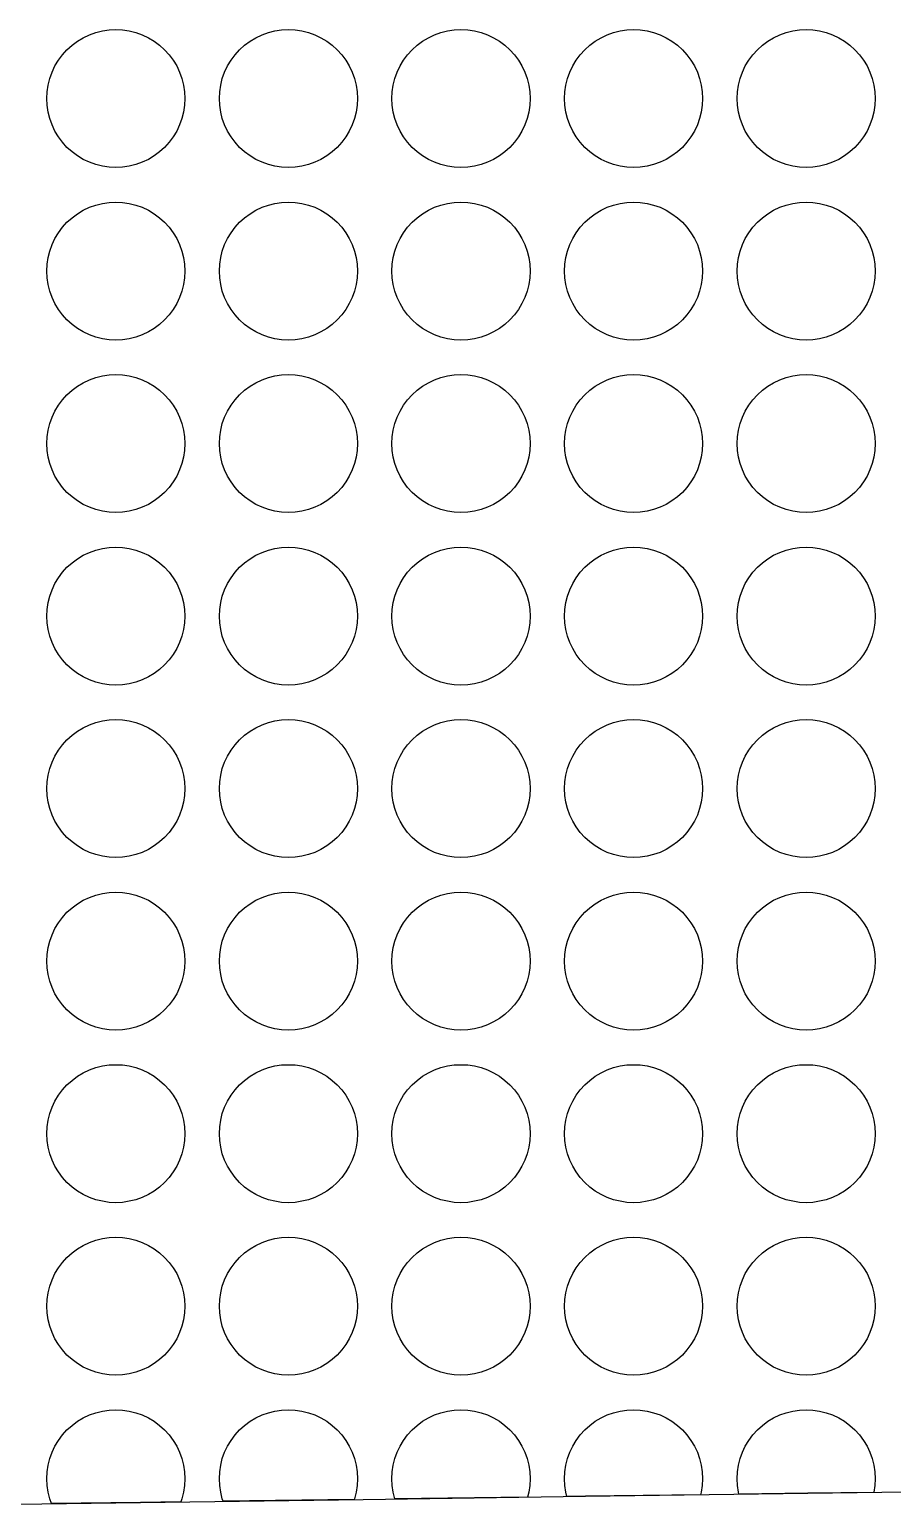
# Model space of a CAD drawing. Header units: millimetres. Extents: x 16 to 138, y -290 to -202.
# Drawn here: x 30.01 to 42.51, y -289.83 to -268.44 of the extents above; entities that cross this region are included whole.
import ezdxf

# ---------------------------------------------------------------- set-up
doc = ezdxf.new("R2010")
doc.units = ezdxf.units.MM
doc.layers.add('background', color=7, linetype='Continuous')
doc.layers.add('outline_2', color=3, linetype='Continuous')

msp = doc.modelspace()

# ---------------------------------------------------------------- linework, layer by layer
at = {"layer": 'background'}
for points in [[(32.255, -269.443), (32.251, -269.541), (32.236, -269.638), (32.212, -269.733), (32.179, -269.825), (32.137, -269.914), (32.087, -269.998), (32.028, -270.077), (31.962, -270.15), (31.89, -270.216), (31.811, -270.274), (31.727, -270.324), (31.638, -270.366), (31.546, -270.399), (31.45, -270.423), (31.353, -270.438), (31.255, -270.443), (31.157, -270.438), (31.06, -270.423), (30.965, -270.399), (30.873, -270.366), (30.784, -270.324), (30.7, -270.274), (30.621, -270.216), (30.548, -270.15), (30.482, -270.077), (30.424, -269.998), (30.373, -269.914), (30.331, -269.825), (30.298, -269.733), (30.275, -269.638), (30.26, -269.541), (30.255, -269.443), (30.26, -269.345), (30.275, -269.247), (30.298, -269.152), (30.331, -269.06), (30.373, -268.971), (30.424, -268.887), (30.482, -268.808), (30.548, -268.735), (30.621, -268.67), (30.7, -268.611), (30.784, -268.561), (30.873, -268.519), (30.965, -268.486), (31.06, -268.462), (31.157, -268.447), (31.255, -268.443), (31.353, -268.447), (31.45, -268.462), (31.546, -268.486), (31.638, -268.519), (31.727, -268.561), (31.811, -268.611), (31.89, -268.67), (31.962, -268.735), (32.028, -268.808), (32.087, -268.887), (32.137, -268.971), (32.179, -269.06), (32.212, -269.152), (32.236, -269.247), (32.251, -269.345)], [(34.755, -269.443), (34.751, -269.541), (34.736, -269.638), (34.712, -269.733), (34.679, -269.825), (34.637, -269.914), (34.587, -269.998), (34.528, -270.077), (34.462, -270.15), (34.39, -270.216), (34.311, -270.274), (34.227, -270.324), (34.138, -270.366), (34.046, -270.399), (33.95, -270.423), (33.853, -270.438), (33.755, -270.443), (33.657, -270.438), (33.56, -270.423), (33.465, -270.399), (33.373, -270.366), (33.284, -270.324), (33.2, -270.274), (33.121, -270.216), (33.048, -270.15), (32.982, -270.077), (32.924, -269.998), (32.873, -269.914), (32.831, -269.825), (32.798, -269.733), (32.775, -269.638), (32.76, -269.541), (32.755, -269.443), (32.76, -269.345), (32.775, -269.247), (32.798, -269.152), (32.831, -269.06), (32.873, -268.971), (32.924, -268.887), (32.982, -268.808), (33.048, -268.735), (33.121, -268.67), (33.2, -268.611), (33.284, -268.561), (33.373, -268.519), (33.465, -268.486), (33.56, -268.462), (33.657, -268.447), (33.755, -268.443), (33.853, -268.447), (33.95, -268.462), (34.046, -268.486), (34.138, -268.519), (34.227, -268.561), (34.311, -268.611), (34.39, -268.67), (34.462, -268.735), (34.528, -268.808), (34.587, -268.887), (34.637, -268.971), (34.679, -269.06), (34.712, -269.152), (34.736, -269.247), (34.751, -269.345)], [(37.255, -269.443), (37.251, -269.541), (37.236, -269.638), (37.212, -269.733), (37.179, -269.825), (37.137, -269.914), (37.087, -269.998), (37.028, -270.077), (36.962, -270.15), (36.89, -270.216), (36.811, -270.274), (36.727, -270.324), (36.638, -270.366), (36.546, -270.399), (36.45, -270.423), (36.353, -270.438), (36.255, -270.443), (36.157, -270.438), (36.06, -270.423), (35.965, -270.399), (35.873, -270.366), (35.784, -270.324), (35.7, -270.274), (35.621, -270.216), (35.548, -270.15), (35.482, -270.077), (35.424, -269.998), (35.373, -269.914), (35.331, -269.825), (35.298, -269.733), (35.275, -269.638), (35.26, -269.541), (35.255, -269.443), (35.26, -269.345), (35.275, -269.247), (35.298, -269.152), (35.331, -269.06), (35.373, -268.971), (35.424, -268.887), (35.482, -268.808), (35.548, -268.735), (35.621, -268.67), (35.7, -268.611), (35.784, -268.561), (35.873, -268.519), (35.965, -268.486), (36.06, -268.462), (36.157, -268.447), (36.255, -268.443), (36.353, -268.447), (36.45, -268.462), (36.546, -268.486), (36.638, -268.519), (36.727, -268.561), (36.811, -268.611), (36.89, -268.67), (36.962, -268.735), (37.028, -268.808), (37.087, -268.887), (37.137, -268.971), (37.179, -269.06), (37.212, -269.152), (37.236, -269.247), (37.251, -269.345)], [(39.755, -269.443), (39.751, -269.541), (39.736, -269.638), (39.712, -269.733), (39.679, -269.825), (39.637, -269.914), (39.587, -269.998), (39.528, -270.077), (39.462, -270.15), (39.39, -270.216), (39.311, -270.274), (39.227, -270.324), (39.138, -270.366), (39.046, -270.399), (38.95, -270.423), (38.853, -270.438), (38.755, -270.443), (38.657, -270.438), (38.56, -270.423), (38.465, -270.399), (38.373, -270.366), (38.284, -270.324), (38.2, -270.274), (38.121, -270.216), (38.048, -270.15), (37.982, -270.077), (37.924, -269.998), (37.873, -269.914), (37.831, -269.825), (37.798, -269.733), (37.775, -269.638), (37.76, -269.541), (37.755, -269.443), (37.76, -269.345), (37.775, -269.247), (37.798, -269.152), (37.831, -269.06), (37.873, -268.971), (37.924, -268.887), (37.982, -268.808), (38.048, -268.735), (38.121, -268.67), (38.2, -268.611), (38.284, -268.561), (38.373, -268.519), (38.465, -268.486), (38.56, -268.462), (38.657, -268.447), (38.755, -268.443), (38.853, -268.447), (38.95, -268.462), (39.046, -268.486), (39.138, -268.519), (39.227, -268.561), (39.311, -268.611), (39.39, -268.67), (39.462, -268.735), (39.528, -268.808), (39.587, -268.887), (39.637, -268.971), (39.679, -269.06), (39.712, -269.152), (39.736, -269.247), (39.751, -269.345)], [(42.255, -269.443), (42.251, -269.541), (42.236, -269.638), (42.212, -269.733), (42.179, -269.825), (42.137, -269.914), (42.087, -269.998), (42.028, -270.077), (41.962, -270.15), (41.89, -270.216), (41.811, -270.274), (41.727, -270.324), (41.638, -270.366), (41.546, -270.399), (41.45, -270.423), (41.353, -270.438), (41.255, -270.443), (41.157, -270.438), (41.06, -270.423), (40.965, -270.399), (40.873, -270.366), (40.784, -270.324), (40.7, -270.274), (40.621, -270.216), (40.548, -270.15), (40.482, -270.077), (40.424, -269.998), (40.373, -269.914), (40.331, -269.825), (40.298, -269.733), (40.275, -269.638), (40.26, -269.541), (40.255, -269.443), (40.26, -269.345), (40.275, -269.247), (40.298, -269.152), (40.331, -269.06), (40.373, -268.971), (40.424, -268.887), (40.482, -268.808), (40.548, -268.735), (40.621, -268.67), (40.7, -268.611), (40.784, -268.561), (40.873, -268.519), (40.965, -268.486), (41.06, -268.462), (41.157, -268.447), (41.255, -268.443), (41.353, -268.447), (41.45, -268.462), (41.546, -268.486), (41.638, -268.519), (41.727, -268.561), (41.811, -268.611), (41.89, -268.67), (41.962, -268.735), (42.028, -268.808), (42.087, -268.887), (42.137, -268.971), (42.179, -269.06), (42.212, -269.152), (42.236, -269.247), (42.251, -269.345)], [(32.255, -271.943), (32.251, -272.041), (32.236, -272.138), (32.212, -272.233), (32.179, -272.325), (32.137, -272.414), (32.087, -272.498), (32.028, -272.577), (31.962, -272.65), (31.89, -272.716), (31.811, -272.774), (31.727, -272.824), (31.638, -272.866), (31.546, -272.899), (31.45, -272.923), (31.353, -272.938), (31.255, -272.943), (31.157, -272.938), (31.06, -272.923), (30.965, -272.899), (30.873, -272.866), (30.784, -272.824), (30.7, -272.774), (30.621, -272.716), (30.548, -272.65), (30.482, -272.577), (30.424, -272.498), (30.373, -272.414), (30.331, -272.325), (30.298, -272.233), (30.275, -272.138), (30.26, -272.041), (30.255, -271.943), (30.26, -271.845), (30.275, -271.747), (30.298, -271.652), (30.331, -271.56), (30.373, -271.471), (30.424, -271.387), (30.482, -271.308), (30.548, -271.235), (30.621, -271.17), (30.7, -271.111), (30.784, -271.061), (30.873, -271.019), (30.965, -270.986), (31.06, -270.962), (31.157, -270.947), (31.255, -270.943), (31.353, -270.947), (31.45, -270.962), (31.546, -270.986), (31.638, -271.019), (31.727, -271.061), (31.811, -271.111), (31.89, -271.17), (31.962, -271.235), (32.028, -271.308), (32.087, -271.387), (32.137, -271.471), (32.179, -271.56), (32.212, -271.652), (32.236, -271.747), (32.251, -271.845)], [(34.755, -271.943), (34.751, -272.041), (34.736, -272.138), (34.712, -272.233), (34.679, -272.325), (34.637, -272.414), (34.587, -272.498), (34.528, -272.577), (34.462, -272.65), (34.39, -272.716), (34.311, -272.774), (34.227, -272.824), (34.138, -272.866), (34.046, -272.899), (33.95, -272.923), (33.853, -272.938), (33.755, -272.943), (33.657, -272.938), (33.56, -272.923), (33.465, -272.899), (33.373, -272.866), (33.284, -272.824), (33.2, -272.774), (33.121, -272.716), (33.048, -272.65), (32.982, -272.577), (32.924, -272.498), (32.873, -272.414), (32.831, -272.325), (32.798, -272.233), (32.775, -272.138), (32.76, -272.041), (32.755, -271.943), (32.76, -271.845), (32.775, -271.747), (32.798, -271.652), (32.831, -271.56), (32.873, -271.471), (32.924, -271.387), (32.982, -271.308), (33.048, -271.235), (33.121, -271.17), (33.2, -271.111), (33.284, -271.061), (33.373, -271.019), (33.465, -270.986), (33.56, -270.962), (33.657, -270.947), (33.755, -270.943), (33.853, -270.947), (33.95, -270.962), (34.046, -270.986), (34.138, -271.019), (34.227, -271.061), (34.311, -271.111), (34.39, -271.17), (34.462, -271.235), (34.528, -271.308), (34.587, -271.387), (34.637, -271.471), (34.679, -271.56), (34.712, -271.652), (34.736, -271.747), (34.751, -271.845)], [(37.255, -271.943), (37.251, -272.041), (37.236, -272.138), (37.212, -272.233), (37.179, -272.325), (37.137, -272.414), (37.087, -272.498), (37.028, -272.577), (36.962, -272.65), (36.89, -272.716), (36.811, -272.774), (36.727, -272.824), (36.638, -272.866), (36.546, -272.899), (36.45, -272.923), (36.353, -272.938), (36.255, -272.943), (36.157, -272.938), (36.06, -272.923), (35.965, -272.899), (35.873, -272.866), (35.784, -272.824), (35.7, -272.774), (35.621, -272.716), (35.548, -272.65), (35.482, -272.577), (35.424, -272.498), (35.373, -272.414), (35.331, -272.325), (35.298, -272.233), (35.275, -272.138), (35.26, -272.041), (35.255, -271.943), (35.26, -271.845), (35.275, -271.747), (35.298, -271.652), (35.331, -271.56), (35.373, -271.471), (35.424, -271.387), (35.482, -271.308), (35.548, -271.235), (35.621, -271.17), (35.7, -271.111), (35.784, -271.061), (35.873, -271.019), (35.965, -270.986), (36.06, -270.962), (36.157, -270.947), (36.255, -270.943), (36.353, -270.947), (36.45, -270.962), (36.546, -270.986), (36.638, -271.019), (36.727, -271.061), (36.811, -271.111), (36.89, -271.17), (36.962, -271.235), (37.028, -271.308), (37.087, -271.387), (37.137, -271.471), (37.179, -271.56), (37.212, -271.652), (37.236, -271.747), (37.251, -271.845)], [(39.755, -271.943), (39.751, -272.041), (39.736, -272.138), (39.712, -272.233), (39.679, -272.325), (39.637, -272.414), (39.587, -272.498), (39.528, -272.577), (39.462, -272.65), (39.39, -272.716), (39.311, -272.774), (39.227, -272.824), (39.138, -272.866), (39.046, -272.899), (38.95, -272.923), (38.853, -272.938), (38.755, -272.943), (38.657, -272.938), (38.56, -272.923), (38.465, -272.899), (38.373, -272.866), (38.284, -272.824), (38.2, -272.774), (38.121, -272.716), (38.048, -272.65), (37.982, -272.577), (37.924, -272.498), (37.873, -272.414), (37.831, -272.325), (37.798, -272.233), (37.775, -272.138), (37.76, -272.041), (37.755, -271.943), (37.76, -271.845), (37.775, -271.747), (37.798, -271.652), (37.831, -271.56), (37.873, -271.471), (37.924, -271.387), (37.982, -271.308), (38.048, -271.235), (38.121, -271.17), (38.2, -271.111), (38.284, -271.061), (38.373, -271.019), (38.465, -270.986), (38.56, -270.962), (38.657, -270.947), (38.755, -270.943), (38.853, -270.947), (38.95, -270.962), (39.046, -270.986), (39.138, -271.019), (39.227, -271.061), (39.311, -271.111), (39.39, -271.17), (39.462, -271.235), (39.528, -271.308), (39.587, -271.387), (39.637, -271.471), (39.679, -271.56), (39.712, -271.652), (39.736, -271.747), (39.751, -271.845)], [(42.255, -271.943), (42.251, -272.041), (42.236, -272.138), (42.212, -272.233), (42.179, -272.325), (42.137, -272.414), (42.087, -272.498), (42.028, -272.577), (41.962, -272.65), (41.89, -272.716), (41.811, -272.774), (41.727, -272.824), (41.638, -272.866), (41.546, -272.899), (41.45, -272.923), (41.353, -272.938), (41.255, -272.943), (41.157, -272.938), (41.06, -272.923), (40.965, -272.899), (40.873, -272.866), (40.784, -272.824), (40.7, -272.774), (40.621, -272.716), (40.548, -272.65), (40.482, -272.577), (40.424, -272.498), (40.373, -272.414), (40.331, -272.325), (40.298, -272.233), (40.275, -272.138), (40.26, -272.041), (40.255, -271.943), (40.26, -271.845), (40.275, -271.747), (40.298, -271.652), (40.331, -271.56), (40.373, -271.471), (40.424, -271.387), (40.482, -271.308), (40.548, -271.235), (40.621, -271.17), (40.7, -271.111), (40.784, -271.061), (40.873, -271.019), (40.965, -270.986), (41.06, -270.962), (41.157, -270.947), (41.255, -270.943), (41.353, -270.947), (41.45, -270.962), (41.546, -270.986), (41.638, -271.019), (41.727, -271.061), (41.811, -271.111), (41.89, -271.17), (41.962, -271.235), (42.028, -271.308), (42.087, -271.387), (42.137, -271.471), (42.179, -271.56), (42.212, -271.652), (42.236, -271.747), (42.251, -271.845)], [(32.255, -274.443), (32.251, -274.541), (32.236, -274.638), (32.212, -274.733), (32.179, -274.825), (32.137, -274.914), (32.087, -274.998), (32.028, -275.077), (31.962, -275.15), (31.89, -275.216), (31.811, -275.274), (31.727, -275.324), (31.638, -275.366), (31.546, -275.399), (31.45, -275.423), (31.353, -275.438), (31.255, -275.443), (31.157, -275.438), (31.06, -275.423), (30.965, -275.399), (30.873, -275.366), (30.784, -275.324), (30.7, -275.274), (30.621, -275.216), (30.548, -275.15), (30.482, -275.077), (30.424, -274.998), (30.373, -274.914), (30.331, -274.825), (30.298, -274.733), (30.275, -274.638), (30.26, -274.541), (30.255, -274.443), (30.26, -274.345), (30.275, -274.247), (30.298, -274.152), (30.331, -274.06), (30.373, -273.971), (30.424, -273.887), (30.482, -273.808), (30.548, -273.735), (30.621, -273.67), (30.7, -273.611), (30.784, -273.561), (30.873, -273.519), (30.965, -273.486), (31.06, -273.462), (31.157, -273.447), (31.255, -273.443), (31.353, -273.447), (31.45, -273.462), (31.546, -273.486), (31.638, -273.519), (31.727, -273.561), (31.811, -273.611), (31.89, -273.67), (31.962, -273.735), (32.028, -273.808), (32.087, -273.887), (32.137, -273.971), (32.179, -274.06), (32.212, -274.152), (32.236, -274.247), (32.251, -274.345)], [(34.755, -274.443), (34.751, -274.541), (34.736, -274.638), (34.712, -274.733), (34.679, -274.825), (34.637, -274.914), (34.587, -274.998), (34.528, -275.077), (34.462, -275.15), (34.39, -275.216), (34.311, -275.274), (34.227, -275.324), (34.138, -275.366), (34.046, -275.399), (33.95, -275.423), (33.853, -275.438), (33.755, -275.443), (33.657, -275.438), (33.56, -275.423), (33.465, -275.399), (33.373, -275.366), (33.284, -275.324), (33.2, -275.274), (33.121, -275.216), (33.048, -275.15), (32.982, -275.077), (32.924, -274.998), (32.873, -274.914), (32.831, -274.825), (32.798, -274.733), (32.775, -274.638), (32.76, -274.541), (32.755, -274.443), (32.76, -274.345), (32.775, -274.247), (32.798, -274.152), (32.831, -274.06), (32.873, -273.971), (32.924, -273.887), (32.982, -273.808), (33.048, -273.735), (33.121, -273.67), (33.2, -273.611), (33.284, -273.561), (33.373, -273.519), (33.465, -273.486), (33.56, -273.462), (33.657, -273.447), (33.755, -273.443), (33.853, -273.447), (33.95, -273.462), (34.046, -273.486), (34.138, -273.519), (34.227, -273.561), (34.311, -273.611), (34.39, -273.67), (34.462, -273.735), (34.528, -273.808), (34.587, -273.887), (34.637, -273.971), (34.679, -274.06), (34.712, -274.152), (34.736, -274.247), (34.751, -274.345)], [(37.255, -274.443), (37.251, -274.541), (37.236, -274.638), (37.212, -274.733), (37.179, -274.825), (37.137, -274.914), (37.087, -274.998), (37.028, -275.077), (36.962, -275.15), (36.89, -275.216), (36.811, -275.274), (36.727, -275.324), (36.638, -275.366), (36.546, -275.399), (36.45, -275.423), (36.353, -275.438), (36.255, -275.443), (36.157, -275.438), (36.06, -275.423), (35.965, -275.399), (35.873, -275.366), (35.784, -275.324), (35.7, -275.274), (35.621, -275.216), (35.548, -275.15), (35.482, -275.077), (35.424, -274.998), (35.373, -274.914), (35.331, -274.825), (35.298, -274.733), (35.275, -274.638), (35.26, -274.541), (35.255, -274.443), (35.26, -274.345), (35.275, -274.247), (35.298, -274.152), (35.331, -274.06), (35.373, -273.971), (35.424, -273.887), (35.482, -273.808), (35.548, -273.735), (35.621, -273.67), (35.7, -273.611), (35.784, -273.561), (35.873, -273.519), (35.965, -273.486), (36.06, -273.462), (36.157, -273.447), (36.255, -273.443), (36.353, -273.447), (36.45, -273.462), (36.546, -273.486), (36.638, -273.519), (36.727, -273.561), (36.811, -273.611), (36.89, -273.67), (36.962, -273.735), (37.028, -273.808), (37.087, -273.887), (37.137, -273.971), (37.179, -274.06), (37.212, -274.152), (37.236, -274.247), (37.251, -274.345)], [(39.755, -274.443), (39.751, -274.541), (39.736, -274.638), (39.712, -274.733), (39.679, -274.825), (39.637, -274.914), (39.587, -274.998), (39.528, -275.077), (39.462, -275.15), (39.39, -275.216), (39.311, -275.274), (39.227, -275.324), (39.138, -275.366), (39.046, -275.399), (38.95, -275.423), (38.853, -275.438), (38.755, -275.443), (38.657, -275.438), (38.56, -275.423), (38.465, -275.399), (38.373, -275.366), (38.284, -275.324), (38.2, -275.274), (38.121, -275.216), (38.048, -275.15), (37.982, -275.077), (37.924, -274.998), (37.873, -274.914), (37.831, -274.825), (37.798, -274.733), (37.775, -274.638), (37.76, -274.541), (37.755, -274.443), (37.76, -274.345), (37.775, -274.247), (37.798, -274.152), (37.831, -274.06), (37.873, -273.971), (37.924, -273.887), (37.982, -273.808), (38.048, -273.735), (38.121, -273.67), (38.2, -273.611), (38.284, -273.561), (38.373, -273.519), (38.465, -273.486), (38.56, -273.462), (38.657, -273.447), (38.755, -273.443), (38.853, -273.447), (38.95, -273.462), (39.046, -273.486), (39.138, -273.519), (39.227, -273.561), (39.311, -273.611), (39.39, -273.67), (39.462, -273.735), (39.528, -273.808), (39.587, -273.887), (39.637, -273.971), (39.679, -274.06), (39.712, -274.152), (39.736, -274.247), (39.751, -274.345)], [(42.255, -274.443), (42.251, -274.541), (42.236, -274.638), (42.212, -274.733), (42.179, -274.825), (42.137, -274.914), (42.087, -274.998), (42.028, -275.077), (41.962, -275.15), (41.89, -275.216), (41.811, -275.274), (41.727, -275.324), (41.638, -275.366), (41.546, -275.399), (41.45, -275.423), (41.353, -275.438), (41.255, -275.443), (41.157, -275.438), (41.06, -275.423), (40.965, -275.399), (40.873, -275.366), (40.784, -275.324), (40.7, -275.274), (40.621, -275.216), (40.548, -275.15), (40.482, -275.077), (40.424, -274.998), (40.373, -274.914), (40.331, -274.825), (40.298, -274.733), (40.275, -274.638), (40.26, -274.541), (40.255, -274.443), (40.26, -274.345), (40.275, -274.247), (40.298, -274.152), (40.331, -274.06), (40.373, -273.971), (40.424, -273.887), (40.482, -273.808), (40.548, -273.735), (40.621, -273.67), (40.7, -273.611), (40.784, -273.561), (40.873, -273.519), (40.965, -273.486), (41.06, -273.462), (41.157, -273.447), (41.255, -273.443), (41.353, -273.447), (41.45, -273.462), (41.546, -273.486), (41.638, -273.519), (41.727, -273.561), (41.811, -273.611), (41.89, -273.67), (41.962, -273.735), (42.028, -273.808), (42.087, -273.887), (42.137, -273.971), (42.179, -274.06), (42.212, -274.152), (42.236, -274.247), (42.251, -274.345)], [(32.255, -276.943), (32.251, -277.041), (32.236, -277.138), (32.212, -277.233), (32.179, -277.325), (32.137, -277.414), (32.087, -277.498), (32.028, -277.577), (31.962, -277.65), (31.89, -277.716), (31.811, -277.774), (31.727, -277.824), (31.638, -277.866), (31.546, -277.899), (31.45, -277.923), (31.353, -277.938), (31.255, -277.943), (31.157, -277.938), (31.06, -277.923), (30.965, -277.899), (30.873, -277.866), (30.784, -277.824), (30.7, -277.774), (30.621, -277.716), (30.548, -277.65), (30.482, -277.577), (30.424, -277.498), (30.373, -277.414), (30.331, -277.325), (30.298, -277.233), (30.275, -277.138), (30.26, -277.041), (30.255, -276.943), (30.26, -276.845), (30.275, -276.747), (30.298, -276.652), (30.331, -276.56), (30.373, -276.471), (30.424, -276.387), (30.482, -276.308), (30.548, -276.235), (30.621, -276.17), (30.7, -276.111), (30.784, -276.061), (30.873, -276.019), (30.965, -275.986), (31.06, -275.962), (31.157, -275.947), (31.255, -275.943), (31.353, -275.947), (31.45, -275.962), (31.546, -275.986), (31.638, -276.019), (31.727, -276.061), (31.811, -276.111), (31.89, -276.17), (31.962, -276.235), (32.028, -276.308), (32.087, -276.387), (32.137, -276.471), (32.179, -276.56), (32.212, -276.652), (32.236, -276.747), (32.251, -276.845)], [(34.755, -276.943), (34.751, -277.041), (34.736, -277.138), (34.712, -277.233), (34.679, -277.325), (34.637, -277.414), (34.587, -277.498), (34.528, -277.577), (34.462, -277.65), (34.39, -277.716), (34.311, -277.774), (34.227, -277.824), (34.138, -277.866), (34.046, -277.899), (33.95, -277.923), (33.853, -277.938), (33.755, -277.943), (33.657, -277.938), (33.56, -277.923), (33.465, -277.899), (33.373, -277.866), (33.284, -277.824), (33.2, -277.774), (33.121, -277.716), (33.048, -277.65), (32.982, -277.577), (32.924, -277.498), (32.873, -277.414), (32.831, -277.325), (32.798, -277.233), (32.775, -277.138), (32.76, -277.041), (32.755, -276.943), (32.76, -276.845), (32.775, -276.747), (32.798, -276.652), (32.831, -276.56), (32.873, -276.471), (32.924, -276.387), (32.982, -276.308), (33.048, -276.235), (33.121, -276.17), (33.2, -276.111), (33.284, -276.061), (33.373, -276.019), (33.465, -275.986), (33.56, -275.962), (33.657, -275.947), (33.755, -275.943), (33.853, -275.947), (33.95, -275.962), (34.046, -275.986), (34.138, -276.019), (34.227, -276.061), (34.311, -276.111), (34.39, -276.17), (34.462, -276.235), (34.528, -276.308), (34.587, -276.387), (34.637, -276.471), (34.679, -276.56), (34.712, -276.652), (34.736, -276.747), (34.751, -276.845)], [(37.255, -276.943), (37.251, -277.041), (37.236, -277.138), (37.212, -277.233), (37.179, -277.325), (37.137, -277.414), (37.087, -277.498), (37.028, -277.577), (36.962, -277.65), (36.89, -277.716), (36.811, -277.774), (36.727, -277.824), (36.638, -277.866), (36.546, -277.899), (36.45, -277.923), (36.353, -277.938), (36.255, -277.943), (36.157, -277.938), (36.06, -277.923), (35.965, -277.899), (35.873, -277.866), (35.784, -277.824), (35.7, -277.774), (35.621, -277.716), (35.548, -277.65), (35.482, -277.577), (35.424, -277.498), (35.373, -277.414), (35.331, -277.325), (35.298, -277.233), (35.275, -277.138), (35.26, -277.041), (35.255, -276.943), (35.26, -276.845), (35.275, -276.747), (35.298, -276.652), (35.331, -276.56), (35.373, -276.471), (35.424, -276.387), (35.482, -276.308), (35.548, -276.235), (35.621, -276.17), (35.7, -276.111), (35.784, -276.061), (35.873, -276.019), (35.965, -275.986), (36.06, -275.962), (36.157, -275.947), (36.255, -275.943), (36.353, -275.947), (36.45, -275.962), (36.546, -275.986), (36.638, -276.019), (36.727, -276.061), (36.811, -276.111), (36.89, -276.17), (36.962, -276.235), (37.028, -276.308), (37.087, -276.387), (37.137, -276.471), (37.179, -276.56), (37.212, -276.652), (37.236, -276.747), (37.251, -276.845)], [(39.755, -276.943), (39.751, -277.041), (39.736, -277.138), (39.712, -277.233), (39.679, -277.325), (39.637, -277.414), (39.587, -277.498), (39.528, -277.577), (39.462, -277.65), (39.39, -277.716), (39.311, -277.774), (39.227, -277.824), (39.138, -277.866), (39.046, -277.899), (38.95, -277.923), (38.853, -277.938), (38.755, -277.943), (38.657, -277.938), (38.56, -277.923), (38.465, -277.899), (38.373, -277.866), (38.284, -277.824), (38.2, -277.774), (38.121, -277.716), (38.048, -277.65), (37.982, -277.577), (37.924, -277.498), (37.873, -277.414), (37.831, -277.325), (37.798, -277.233), (37.775, -277.138), (37.76, -277.041), (37.755, -276.943), (37.76, -276.845), (37.775, -276.747), (37.798, -276.652), (37.831, -276.56), (37.873, -276.471), (37.924, -276.387), (37.982, -276.308), (38.048, -276.235), (38.121, -276.17), (38.2, -276.111), (38.284, -276.061), (38.373, -276.019), (38.465, -275.986), (38.56, -275.962), (38.657, -275.947), (38.755, -275.943), (38.853, -275.947), (38.95, -275.962), (39.046, -275.986), (39.138, -276.019), (39.227, -276.061), (39.311, -276.111), (39.39, -276.17), (39.462, -276.235), (39.528, -276.308), (39.587, -276.387), (39.637, -276.471), (39.679, -276.56), (39.712, -276.652), (39.736, -276.747), (39.751, -276.845)], [(42.255, -276.943), (42.251, -277.041), (42.236, -277.138), (42.212, -277.233), (42.179, -277.325), (42.137, -277.414), (42.087, -277.498), (42.028, -277.577), (41.962, -277.65), (41.89, -277.716), (41.811, -277.774), (41.727, -277.824), (41.638, -277.866), (41.546, -277.899), (41.45, -277.923), (41.353, -277.938), (41.255, -277.943), (41.157, -277.938), (41.06, -277.923), (40.965, -277.899), (40.873, -277.866), (40.784, -277.824), (40.7, -277.774), (40.621, -277.716), (40.548, -277.65), (40.482, -277.577), (40.424, -277.498), (40.373, -277.414), (40.331, -277.325), (40.298, -277.233), (40.275, -277.138), (40.26, -277.041), (40.255, -276.943), (40.26, -276.845), (40.275, -276.747), (40.298, -276.652), (40.331, -276.56), (40.373, -276.471), (40.424, -276.387), (40.482, -276.308), (40.548, -276.235), (40.621, -276.17), (40.7, -276.111), (40.784, -276.061), (40.873, -276.019), (40.965, -275.986), (41.06, -275.962), (41.157, -275.947), (41.255, -275.943), (41.353, -275.947), (41.45, -275.962), (41.546, -275.986), (41.638, -276.019), (41.727, -276.061), (41.811, -276.111), (41.89, -276.17), (41.962, -276.235), (42.028, -276.308), (42.087, -276.387), (42.137, -276.471), (42.179, -276.56), (42.212, -276.652), (42.236, -276.747), (42.251, -276.845)], [(32.255, -279.443), (32.251, -279.541), (32.236, -279.638), (32.212, -279.733), (32.179, -279.825), (32.137, -279.914), (32.087, -279.998), (32.028, -280.077), (31.962, -280.15), (31.89, -280.216), (31.811, -280.274), (31.727, -280.324), (31.638, -280.366), (31.546, -280.399), (31.45, -280.423), (31.353, -280.438), (31.255, -280.443), (31.157, -280.438), (31.06, -280.423), (30.965, -280.399), (30.873, -280.366), (30.784, -280.324), (30.7, -280.274), (30.621, -280.216), (30.548, -280.15), (30.482, -280.077), (30.424, -279.998), (30.373, -279.914), (30.331, -279.825), (30.298, -279.733), (30.275, -279.638), (30.26, -279.541), (30.255, -279.443), (30.26, -279.345), (30.275, -279.247), (30.298, -279.152), (30.331, -279.06), (30.373, -278.971), (30.424, -278.887), (30.482, -278.808), (30.548, -278.735), (30.621, -278.67), (30.7, -278.611), (30.784, -278.561), (30.873, -278.519), (30.965, -278.486), (31.06, -278.462), (31.157, -278.447), (31.255, -278.443), (31.353, -278.447), (31.45, -278.462), (31.546, -278.486), (31.638, -278.519), (31.727, -278.561), (31.811, -278.611), (31.89, -278.67), (31.962, -278.735), (32.028, -278.808), (32.087, -278.887), (32.137, -278.971), (32.179, -279.06), (32.212, -279.152), (32.236, -279.247), (32.251, -279.345)], [(34.755, -279.443), (34.751, -279.541), (34.736, -279.638), (34.712, -279.733), (34.679, -279.825), (34.637, -279.914), (34.587, -279.998), (34.528, -280.077), (34.462, -280.15), (34.39, -280.216), (34.311, -280.274), (34.227, -280.324), (34.138, -280.366), (34.046, -280.399), (33.95, -280.423), (33.853, -280.438), (33.755, -280.443), (33.657, -280.438), (33.56, -280.423), (33.465, -280.399), (33.373, -280.366), (33.284, -280.324), (33.2, -280.274), (33.121, -280.216), (33.048, -280.15), (32.982, -280.077), (32.924, -279.998), (32.873, -279.914), (32.831, -279.825), (32.798, -279.733), (32.775, -279.638), (32.76, -279.541), (32.755, -279.443), (32.76, -279.345), (32.775, -279.247), (32.798, -279.152), (32.831, -279.06), (32.873, -278.971), (32.924, -278.887), (32.982, -278.808), (33.048, -278.735), (33.121, -278.67), (33.2, -278.611), (33.284, -278.561), (33.373, -278.519), (33.465, -278.486), (33.56, -278.462), (33.657, -278.447), (33.755, -278.443), (33.853, -278.447), (33.95, -278.462), (34.046, -278.486), (34.138, -278.519), (34.227, -278.561), (34.311, -278.611), (34.39, -278.67), (34.462, -278.735), (34.528, -278.808), (34.587, -278.887), (34.637, -278.971), (34.679, -279.06), (34.712, -279.152), (34.736, -279.247), (34.751, -279.345)], [(37.255, -279.443), (37.251, -279.541), (37.236, -279.638), (37.212, -279.733), (37.179, -279.825), (37.137, -279.914), (37.087, -279.998), (37.028, -280.077), (36.962, -280.15), (36.89, -280.216), (36.811, -280.274), (36.727, -280.324), (36.638, -280.366), (36.546, -280.399), (36.45, -280.423), (36.353, -280.438), (36.255, -280.443), (36.157, -280.438), (36.06, -280.423), (35.965, -280.399), (35.873, -280.366), (35.784, -280.324), (35.7, -280.274), (35.621, -280.216), (35.548, -280.15), (35.482, -280.077), (35.424, -279.998), (35.373, -279.914), (35.331, -279.825), (35.298, -279.733), (35.275, -279.638), (35.26, -279.541), (35.255, -279.443), (35.26, -279.345), (35.275, -279.247), (35.298, -279.152), (35.331, -279.06), (35.373, -278.971), (35.424, -278.887), (35.482, -278.808), (35.548, -278.735), (35.621, -278.67), (35.7, -278.611), (35.784, -278.561), (35.873, -278.519), (35.965, -278.486), (36.06, -278.462), (36.157, -278.447), (36.255, -278.443), (36.353, -278.447), (36.45, -278.462), (36.546, -278.486), (36.638, -278.519), (36.727, -278.561), (36.811, -278.611), (36.89, -278.67), (36.962, -278.735), (37.028, -278.808), (37.087, -278.887), (37.137, -278.971), (37.179, -279.06), (37.212, -279.152), (37.236, -279.247), (37.251, -279.345)], [(39.755, -279.443), (39.751, -279.541), (39.736, -279.638), (39.712, -279.733), (39.679, -279.825), (39.637, -279.914), (39.587, -279.998), (39.528, -280.077), (39.462, -280.15), (39.39, -280.216), (39.311, -280.274), (39.227, -280.324), (39.138, -280.366), (39.046, -280.399), (38.95, -280.423), (38.853, -280.438), (38.755, -280.443), (38.657, -280.438), (38.56, -280.423), (38.465, -280.399), (38.373, -280.366), (38.284, -280.324), (38.2, -280.274), (38.121, -280.216), (38.048, -280.15), (37.982, -280.077), (37.924, -279.998), (37.873, -279.914), (37.831, -279.825), (37.798, -279.733), (37.775, -279.638), (37.76, -279.541), (37.755, -279.443), (37.76, -279.345), (37.775, -279.247), (37.798, -279.152), (37.831, -279.06), (37.873, -278.971), (37.924, -278.887), (37.982, -278.808), (38.048, -278.735), (38.121, -278.67), (38.2, -278.611), (38.284, -278.561), (38.373, -278.519), (38.465, -278.486), (38.56, -278.462), (38.657, -278.447), (38.755, -278.443), (38.853, -278.447), (38.95, -278.462), (39.046, -278.486), (39.138, -278.519), (39.227, -278.561), (39.311, -278.611), (39.39, -278.67), (39.462, -278.735), (39.528, -278.808), (39.587, -278.887), (39.637, -278.971), (39.679, -279.06), (39.712, -279.152), (39.736, -279.247), (39.751, -279.345)], [(42.255, -279.443), (42.251, -279.541), (42.236, -279.638), (42.212, -279.733), (42.179, -279.825), (42.137, -279.914), (42.087, -279.998), (42.028, -280.077), (41.962, -280.15), (41.89, -280.216), (41.811, -280.274), (41.727, -280.324), (41.638, -280.366), (41.546, -280.399), (41.45, -280.423), (41.353, -280.438), (41.255, -280.443), (41.157, -280.438), (41.06, -280.423), (40.965, -280.399), (40.873, -280.366), (40.784, -280.324), (40.7, -280.274), (40.621, -280.216), (40.548, -280.15), (40.482, -280.077), (40.424, -279.998), (40.373, -279.914), (40.331, -279.825), (40.298, -279.733), (40.275, -279.638), (40.26, -279.541), (40.255, -279.443), (40.26, -279.345), (40.275, -279.247), (40.298, -279.152), (40.331, -279.06), (40.373, -278.971), (40.424, -278.887), (40.482, -278.808), (40.548, -278.735), (40.621, -278.67), (40.7, -278.611), (40.784, -278.561), (40.873, -278.519), (40.965, -278.486), (41.06, -278.462), (41.157, -278.447), (41.255, -278.443), (41.353, -278.447), (41.45, -278.462), (41.546, -278.486), (41.638, -278.519), (41.727, -278.561), (41.811, -278.611), (41.89, -278.67), (41.962, -278.735), (42.028, -278.808), (42.087, -278.887), (42.137, -278.971), (42.179, -279.06), (42.212, -279.152), (42.236, -279.247), (42.251, -279.345)], [(32.255, -281.943), (32.251, -282.041), (32.236, -282.138), (32.212, -282.233), (32.179, -282.325), (32.137, -282.414), (32.087, -282.498), (32.028, -282.577), (31.962, -282.65), (31.89, -282.716), (31.811, -282.774), (31.727, -282.824), (31.638, -282.866), (31.546, -282.899), (31.45, -282.923), (31.353, -282.938), (31.255, -282.943), (31.157, -282.938), (31.06, -282.923), (30.965, -282.899), (30.873, -282.866), (30.784, -282.824), (30.7, -282.774), (30.621, -282.716), (30.548, -282.65), (30.482, -282.577), (30.424, -282.498), (30.373, -282.414), (30.331, -282.325), (30.298, -282.233), (30.275, -282.138), (30.26, -282.041), (30.255, -281.943), (30.26, -281.845), (30.275, -281.747), (30.298, -281.652), (30.331, -281.56), (30.373, -281.471), (30.424, -281.387), (30.482, -281.308), (30.548, -281.235), (30.621, -281.17), (30.7, -281.111), (30.784, -281.061), (30.873, -281.019), (30.965, -280.986), (31.06, -280.962), (31.157, -280.947), (31.255, -280.943), (31.353, -280.947), (31.45, -280.962), (31.546, -280.986), (31.638, -281.019), (31.727, -281.061), (31.811, -281.111), (31.89, -281.17), (31.962, -281.235), (32.028, -281.308), (32.087, -281.387), (32.137, -281.471), (32.179, -281.56), (32.212, -281.652), (32.236, -281.747), (32.251, -281.845)], [(34.755, -281.943), (34.751, -282.041), (34.736, -282.138), (34.712, -282.233), (34.679, -282.325), (34.637, -282.414), (34.587, -282.498), (34.528, -282.577), (34.462, -282.65), (34.39, -282.716), (34.311, -282.774), (34.227, -282.824), (34.138, -282.866), (34.046, -282.899), (33.95, -282.923), (33.853, -282.938), (33.755, -282.943), (33.657, -282.938), (33.56, -282.923), (33.465, -282.899), (33.373, -282.866), (33.284, -282.824), (33.2, -282.774), (33.121, -282.716), (33.048, -282.65), (32.982, -282.577), (32.924, -282.498), (32.873, -282.414), (32.831, -282.325), (32.798, -282.233), (32.775, -282.138), (32.76, -282.041), (32.755, -281.943), (32.76, -281.845), (32.775, -281.747), (32.798, -281.652), (32.831, -281.56), (32.873, -281.471), (32.924, -281.387), (32.982, -281.308), (33.048, -281.235), (33.121, -281.17), (33.2, -281.111), (33.284, -281.061), (33.373, -281.019), (33.465, -280.986), (33.56, -280.962), (33.657, -280.947), (33.755, -280.943), (33.853, -280.947), (33.95, -280.962), (34.046, -280.986), (34.138, -281.019), (34.227, -281.061), (34.311, -281.111), (34.39, -281.17), (34.462, -281.235), (34.528, -281.308), (34.587, -281.387), (34.637, -281.471), (34.679, -281.56), (34.712, -281.652), (34.736, -281.747), (34.751, -281.845)], [(37.255, -281.943), (37.251, -282.041), (37.236, -282.138), (37.212, -282.233), (37.179, -282.325), (37.137, -282.414), (37.087, -282.498), (37.028, -282.577), (36.962, -282.65), (36.89, -282.716), (36.811, -282.774), (36.727, -282.824), (36.638, -282.866), (36.546, -282.899), (36.45, -282.923), (36.353, -282.938), (36.255, -282.943), (36.157, -282.938), (36.06, -282.923), (35.965, -282.899), (35.873, -282.866), (35.784, -282.824), (35.7, -282.774), (35.621, -282.716), (35.548, -282.65), (35.482, -282.577), (35.424, -282.498), (35.373, -282.414), (35.331, -282.325), (35.298, -282.233), (35.275, -282.138), (35.26, -282.041), (35.255, -281.943), (35.26, -281.845), (35.275, -281.747), (35.298, -281.652), (35.331, -281.56), (35.373, -281.471), (35.424, -281.387), (35.482, -281.308), (35.548, -281.235), (35.621, -281.17), (35.7, -281.111), (35.784, -281.061), (35.873, -281.019), (35.965, -280.986), (36.06, -280.962), (36.157, -280.947), (36.255, -280.943), (36.353, -280.947), (36.45, -280.962), (36.546, -280.986), (36.638, -281.019), (36.727, -281.061), (36.811, -281.111), (36.89, -281.17), (36.962, -281.235), (37.028, -281.308), (37.087, -281.387), (37.137, -281.471), (37.179, -281.56), (37.212, -281.652), (37.236, -281.747), (37.251, -281.845)], [(39.755, -281.943), (39.751, -282.041), (39.736, -282.138), (39.712, -282.233), (39.679, -282.325), (39.637, -282.414), (39.587, -282.498), (39.528, -282.577), (39.462, -282.65), (39.39, -282.716), (39.311, -282.774), (39.227, -282.824), (39.138, -282.866), (39.046, -282.899), (38.95, -282.923), (38.853, -282.938), (38.755, -282.943), (38.657, -282.938), (38.56, -282.923), (38.465, -282.899), (38.373, -282.866), (38.284, -282.824), (38.2, -282.774), (38.121, -282.716), (38.048, -282.65), (37.982, -282.577), (37.924, -282.498), (37.873, -282.414), (37.831, -282.325), (37.798, -282.233), (37.775, -282.138), (37.76, -282.041), (37.755, -281.943), (37.76, -281.845), (37.775, -281.747), (37.798, -281.652), (37.831, -281.56), (37.873, -281.471), (37.924, -281.387), (37.982, -281.308), (38.048, -281.235), (38.121, -281.17), (38.2, -281.111), (38.284, -281.061), (38.373, -281.019), (38.465, -280.986), (38.56, -280.962), (38.657, -280.947), (38.755, -280.943), (38.853, -280.947), (38.95, -280.962), (39.046, -280.986), (39.138, -281.019), (39.227, -281.061), (39.311, -281.111), (39.39, -281.17), (39.462, -281.235), (39.528, -281.308), (39.587, -281.387), (39.637, -281.471), (39.679, -281.56), (39.712, -281.652), (39.736, -281.747), (39.751, -281.845)], [(42.255, -281.943), (42.251, -282.041), (42.236, -282.138), (42.212, -282.233), (42.179, -282.325), (42.137, -282.414), (42.087, -282.498), (42.028, -282.577), (41.962, -282.65), (41.89, -282.716), (41.811, -282.774), (41.727, -282.824), (41.638, -282.866), (41.546, -282.899), (41.45, -282.923), (41.353, -282.938), (41.255, -282.943), (41.157, -282.938), (41.06, -282.923), (40.965, -282.899), (40.873, -282.866), (40.784, -282.824), (40.7, -282.774), (40.621, -282.716), (40.548, -282.65), (40.482, -282.577), (40.424, -282.498), (40.373, -282.414), (40.331, -282.325), (40.298, -282.233), (40.275, -282.138), (40.26, -282.041), (40.255, -281.943), (40.26, -281.845), (40.275, -281.747), (40.298, -281.652), (40.331, -281.56), (40.373, -281.471), (40.424, -281.387), (40.482, -281.308), (40.548, -281.235), (40.621, -281.17), (40.7, -281.111), (40.784, -281.061), (40.873, -281.019), (40.965, -280.986), (41.06, -280.962), (41.157, -280.947), (41.255, -280.943), (41.353, -280.947), (41.45, -280.962), (41.546, -280.986), (41.638, -281.019), (41.727, -281.061), (41.811, -281.111), (41.89, -281.17), (41.962, -281.235), (42.028, -281.308), (42.087, -281.387), (42.137, -281.471), (42.179, -281.56), (42.212, -281.652), (42.236, -281.747), (42.251, -281.845)], [(32.255, -284.443), (32.251, -284.541), (32.236, -284.638), (32.212, -284.733), (32.179, -284.825), (32.137, -284.914), (32.087, -284.998), (32.028, -285.077), (31.962, -285.15), (31.89, -285.216), (31.811, -285.274), (31.727, -285.324), (31.638, -285.366), (31.546, -285.399), (31.45, -285.423), (31.353, -285.438), (31.255, -285.443), (31.157, -285.438), (31.06, -285.423), (30.965, -285.399), (30.873, -285.366), (30.784, -285.324), (30.7, -285.274), (30.621, -285.216), (30.548, -285.15), (30.482, -285.077), (30.424, -284.998), (30.373, -284.914), (30.331, -284.825), (30.298, -284.733), (30.275, -284.638), (30.26, -284.541), (30.255, -284.443), (30.26, -284.345), (30.275, -284.247), (30.298, -284.152), (30.331, -284.06), (30.373, -283.971), (30.424, -283.887), (30.482, -283.808), (30.548, -283.735), (30.621, -283.67), (30.7, -283.611), (30.784, -283.561), (30.873, -283.519), (30.965, -283.486), (31.06, -283.462), (31.157, -283.447), (31.255, -283.443), (31.353, -283.447), (31.45, -283.462), (31.546, -283.486), (31.638, -283.519), (31.727, -283.561), (31.811, -283.611), (31.89, -283.67), (31.962, -283.735), (32.028, -283.808), (32.087, -283.887), (32.137, -283.971), (32.179, -284.06), (32.212, -284.152), (32.236, -284.247), (32.251, -284.345)], [(34.755, -284.443), (34.751, -284.541), (34.736, -284.638), (34.712, -284.733), (34.679, -284.825), (34.637, -284.914), (34.587, -284.998), (34.528, -285.077), (34.462, -285.15), (34.39, -285.216), (34.311, -285.274), (34.227, -285.324), (34.138, -285.366), (34.046, -285.399), (33.95, -285.423), (33.853, -285.438), (33.755, -285.443), (33.657, -285.438), (33.56, -285.423), (33.465, -285.399), (33.373, -285.366), (33.284, -285.324), (33.2, -285.274), (33.121, -285.216), (33.048, -285.15), (32.982, -285.077), (32.924, -284.998), (32.873, -284.914), (32.831, -284.825), (32.798, -284.733), (32.775, -284.638), (32.76, -284.541), (32.755, -284.443), (32.76, -284.345), (32.775, -284.247), (32.798, -284.152), (32.831, -284.06), (32.873, -283.971), (32.924, -283.887), (32.982, -283.808), (33.048, -283.735), (33.121, -283.67), (33.2, -283.611), (33.284, -283.561), (33.373, -283.519), (33.465, -283.486), (33.56, -283.462), (33.657, -283.447), (33.755, -283.443), (33.853, -283.447), (33.95, -283.462), (34.046, -283.486), (34.138, -283.519), (34.227, -283.561), (34.311, -283.611), (34.39, -283.67), (34.462, -283.735), (34.528, -283.808), (34.587, -283.887), (34.637, -283.971), (34.679, -284.06), (34.712, -284.152), (34.736, -284.247), (34.751, -284.345)], [(37.255, -284.443), (37.251, -284.541), (37.236, -284.638), (37.212, -284.733), (37.179, -284.825), (37.137, -284.914), (37.087, -284.998), (37.028, -285.077), (36.962, -285.15), (36.89, -285.216), (36.811, -285.274), (36.727, -285.324), (36.638, -285.366), (36.546, -285.399), (36.45, -285.423), (36.353, -285.438), (36.255, -285.443), (36.157, -285.438), (36.06, -285.423), (35.965, -285.399), (35.873, -285.366), (35.784, -285.324), (35.7, -285.274), (35.621, -285.216), (35.548, -285.15), (35.482, -285.077), (35.424, -284.998), (35.373, -284.914), (35.331, -284.825), (35.298, -284.733), (35.275, -284.638), (35.26, -284.541), (35.255, -284.443), (35.26, -284.345), (35.275, -284.247), (35.298, -284.152), (35.331, -284.06), (35.373, -283.971), (35.424, -283.887), (35.482, -283.808), (35.548, -283.735), (35.621, -283.67), (35.7, -283.611), (35.784, -283.561), (35.873, -283.519), (35.965, -283.486), (36.06, -283.462), (36.157, -283.447), (36.255, -283.443), (36.353, -283.447), (36.45, -283.462), (36.546, -283.486), (36.638, -283.519), (36.727, -283.561), (36.811, -283.611), (36.89, -283.67), (36.962, -283.735), (37.028, -283.808), (37.087, -283.887), (37.137, -283.971), (37.179, -284.06), (37.212, -284.152), (37.236, -284.247), (37.251, -284.345)], [(39.755, -284.443), (39.751, -284.541), (39.736, -284.638), (39.712, -284.733), (39.679, -284.825), (39.637, -284.914), (39.587, -284.998), (39.528, -285.077), (39.462, -285.15), (39.39, -285.216), (39.311, -285.274), (39.227, -285.324), (39.138, -285.366), (39.046, -285.399), (38.95, -285.423), (38.853, -285.438), (38.755, -285.443), (38.657, -285.438), (38.56, -285.423), (38.465, -285.399), (38.373, -285.366), (38.284, -285.324), (38.2, -285.274), (38.121, -285.216), (38.048, -285.15), (37.982, -285.077), (37.924, -284.998), (37.873, -284.914), (37.831, -284.825), (37.798, -284.733), (37.775, -284.638), (37.76, -284.541), (37.755, -284.443), (37.76, -284.345), (37.775, -284.247), (37.798, -284.152), (37.831, -284.06), (37.873, -283.971), (37.924, -283.887), (37.982, -283.808), (38.048, -283.735), (38.121, -283.67), (38.2, -283.611), (38.284, -283.561), (38.373, -283.519), (38.465, -283.486), (38.56, -283.462), (38.657, -283.447), (38.755, -283.443), (38.853, -283.447), (38.95, -283.462), (39.046, -283.486), (39.138, -283.519), (39.227, -283.561), (39.311, -283.611), (39.39, -283.67), (39.462, -283.735), (39.528, -283.808), (39.587, -283.887), (39.637, -283.971), (39.679, -284.06), (39.712, -284.152), (39.736, -284.247), (39.751, -284.345)], [(42.255, -284.443), (42.251, -284.541), (42.236, -284.638), (42.212, -284.733), (42.179, -284.825), (42.137, -284.914), (42.087, -284.998), (42.028, -285.077), (41.962, -285.15), (41.89, -285.216), (41.811, -285.274), (41.727, -285.324), (41.638, -285.366), (41.546, -285.399), (41.45, -285.423), (41.353, -285.438), (41.255, -285.443), (41.157, -285.438), (41.06, -285.423), (40.965, -285.399), (40.873, -285.366), (40.784, -285.324), (40.7, -285.274), (40.621, -285.216), (40.548, -285.15), (40.482, -285.077), (40.424, -284.998), (40.373, -284.914), (40.331, -284.825), (40.298, -284.733), (40.275, -284.638), (40.26, -284.541), (40.255, -284.443), (40.26, -284.345), (40.275, -284.247), (40.298, -284.152), (40.331, -284.06), (40.373, -283.971), (40.424, -283.887), (40.482, -283.808), (40.548, -283.735), (40.621, -283.67), (40.7, -283.611), (40.784, -283.561), (40.873, -283.519), (40.965, -283.486), (41.06, -283.462), (41.157, -283.447), (41.255, -283.443), (41.353, -283.447), (41.45, -283.462), (41.546, -283.486), (41.638, -283.519), (41.727, -283.561), (41.811, -283.611), (41.89, -283.67), (41.962, -283.735), (42.028, -283.808), (42.087, -283.887), (42.137, -283.971), (42.179, -284.06), (42.212, -284.152), (42.236, -284.247), (42.251, -284.345)], [(32.255, -286.943), (32.251, -287.041), (32.236, -287.138), (32.212, -287.233), (32.179, -287.325), (32.137, -287.414), (32.087, -287.498), (32.028, -287.577), (31.962, -287.65), (31.89, -287.716), (31.811, -287.774), (31.727, -287.824), (31.638, -287.866), (31.546, -287.899), (31.45, -287.923), (31.353, -287.938), (31.255, -287.943), (31.157, -287.938), (31.06, -287.923), (30.965, -287.899), (30.873, -287.866), (30.784, -287.824), (30.7, -287.774), (30.621, -287.716), (30.548, -287.65), (30.482, -287.577), (30.424, -287.498), (30.373, -287.414), (30.331, -287.325), (30.298, -287.233), (30.275, -287.138), (30.26, -287.041), (30.255, -286.943), (30.26, -286.845), (30.275, -286.747), (30.298, -286.652), (30.331, -286.56), (30.373, -286.471), (30.424, -286.387), (30.482, -286.308), (30.548, -286.235), (30.621, -286.17), (30.7, -286.111), (30.784, -286.061), (30.873, -286.019), (30.965, -285.986), (31.06, -285.962), (31.157, -285.947), (31.255, -285.943), (31.353, -285.947), (31.45, -285.962), (31.546, -285.986), (31.638, -286.019), (31.727, -286.061), (31.811, -286.111), (31.89, -286.17), (31.962, -286.235), (32.028, -286.308), (32.087, -286.387), (32.137, -286.471), (32.179, -286.56), (32.212, -286.652), (32.236, -286.747), (32.251, -286.845)], [(34.755, -286.943), (34.751, -287.041), (34.736, -287.138), (34.712, -287.233), (34.679, -287.325), (34.637, -287.414), (34.587, -287.498), (34.528, -287.577), (34.462, -287.65), (34.39, -287.716), (34.311, -287.774), (34.227, -287.824), (34.138, -287.866), (34.046, -287.899), (33.95, -287.923), (33.853, -287.938), (33.755, -287.943), (33.657, -287.938), (33.56, -287.923), (33.465, -287.899), (33.373, -287.866), (33.284, -287.824), (33.2, -287.774), (33.121, -287.716), (33.048, -287.65), (32.982, -287.577), (32.924, -287.498), (32.873, -287.414), (32.831, -287.325), (32.798, -287.233), (32.775, -287.138), (32.76, -287.041), (32.755, -286.943), (32.76, -286.845), (32.775, -286.747), (32.798, -286.652), (32.831, -286.56), (32.873, -286.471), (32.924, -286.387), (32.982, -286.308), (33.048, -286.235), (33.121, -286.17), (33.2, -286.111), (33.284, -286.061), (33.373, -286.019), (33.465, -285.986), (33.56, -285.962), (33.657, -285.947), (33.755, -285.943), (33.853, -285.947), (33.95, -285.962), (34.046, -285.986), (34.138, -286.019), (34.227, -286.061), (34.311, -286.111), (34.39, -286.17), (34.462, -286.235), (34.528, -286.308), (34.587, -286.387), (34.637, -286.471), (34.679, -286.56), (34.712, -286.652), (34.736, -286.747), (34.751, -286.845)], [(37.255, -286.943), (37.251, -287.041), (37.236, -287.138), (37.212, -287.233), (37.179, -287.325), (37.137, -287.414), (37.087, -287.498), (37.028, -287.577), (36.962, -287.65), (36.89, -287.716), (36.811, -287.774), (36.727, -287.824), (36.638, -287.866), (36.546, -287.899), (36.45, -287.923), (36.353, -287.938), (36.255, -287.943), (36.157, -287.938), (36.06, -287.923), (35.965, -287.899), (35.873, -287.866), (35.784, -287.824), (35.7, -287.774), (35.621, -287.716), (35.548, -287.65), (35.482, -287.577), (35.424, -287.498), (35.373, -287.414), (35.331, -287.325), (35.298, -287.233), (35.275, -287.138), (35.26, -287.041), (35.255, -286.943), (35.26, -286.845), (35.275, -286.747), (35.298, -286.652), (35.331, -286.56), (35.373, -286.471), (35.424, -286.387), (35.482, -286.308), (35.548, -286.235), (35.621, -286.17), (35.7, -286.111), (35.784, -286.061), (35.873, -286.019), (35.965, -285.986), (36.06, -285.962), (36.157, -285.947), (36.255, -285.943), (36.353, -285.947), (36.45, -285.962), (36.546, -285.986), (36.638, -286.019), (36.727, -286.061), (36.811, -286.111), (36.89, -286.17), (36.962, -286.235), (37.028, -286.308), (37.087, -286.387), (37.137, -286.471), (37.179, -286.56), (37.212, -286.652), (37.236, -286.747), (37.251, -286.845)], [(39.755, -286.943), (39.751, -287.041), (39.736, -287.138), (39.712, -287.233), (39.679, -287.325), (39.637, -287.414), (39.587, -287.498), (39.528, -287.577), (39.462, -287.65), (39.39, -287.716), (39.311, -287.774), (39.227, -287.824), (39.138, -287.866), (39.046, -287.899), (38.95, -287.923), (38.853, -287.938), (38.755, -287.943), (38.657, -287.938), (38.56, -287.923), (38.465, -287.899), (38.373, -287.866), (38.284, -287.824), (38.2, -287.774), (38.121, -287.716), (38.048, -287.65), (37.982, -287.577), (37.924, -287.498), (37.873, -287.414), (37.831, -287.325), (37.798, -287.233), (37.775, -287.138), (37.76, -287.041), (37.755, -286.943), (37.76, -286.845), (37.775, -286.747), (37.798, -286.652), (37.831, -286.56), (37.873, -286.471), (37.924, -286.387), (37.982, -286.308), (38.048, -286.235), (38.121, -286.17), (38.2, -286.111), (38.284, -286.061), (38.373, -286.019), (38.465, -285.986), (38.56, -285.962), (38.657, -285.947), (38.755, -285.943), (38.853, -285.947), (38.95, -285.962), (39.046, -285.986), (39.138, -286.019), (39.227, -286.061), (39.311, -286.111), (39.39, -286.17), (39.462, -286.235), (39.528, -286.308), (39.587, -286.387), (39.637, -286.471), (39.679, -286.56), (39.712, -286.652), (39.736, -286.747), (39.751, -286.845)], [(42.255, -286.943), (42.251, -287.041), (42.236, -287.138), (42.212, -287.233), (42.179, -287.325), (42.137, -287.414), (42.087, -287.498), (42.028, -287.577), (41.962, -287.65), (41.89, -287.716), (41.811, -287.774), (41.727, -287.824), (41.638, -287.866), (41.546, -287.899), (41.45, -287.923), (41.353, -287.938), (41.255, -287.943), (41.157, -287.938), (41.06, -287.923), (40.965, -287.899), (40.873, -287.866), (40.784, -287.824), (40.7, -287.774), (40.621, -287.716), (40.548, -287.65), (40.482, -287.577), (40.424, -287.498), (40.373, -287.414), (40.331, -287.325), (40.298, -287.233), (40.275, -287.138), (40.26, -287.041), (40.255, -286.943), (40.26, -286.845), (40.275, -286.747), (40.298, -286.652), (40.331, -286.56), (40.373, -286.471), (40.424, -286.387), (40.482, -286.308), (40.548, -286.235), (40.621, -286.17), (40.7, -286.111), (40.784, -286.061), (40.873, -286.019), (40.965, -285.986), (41.06, -285.962), (41.157, -285.947), (41.255, -285.943), (41.353, -285.947), (41.45, -285.962), (41.546, -285.986), (41.638, -286.019), (41.727, -286.061), (41.811, -286.111), (41.89, -286.17), (41.962, -286.235), (42.028, -286.308), (42.087, -286.387), (42.137, -286.471), (42.179, -286.56), (42.212, -286.652), (42.236, -286.747), (42.251, -286.845)], [(31.615, -289.786), (30.324, -289.804), (30.298, -289.733), (30.275, -289.638), (30.26, -289.541), (30.255, -289.443), (30.26, -289.345), (30.275, -289.247), (30.298, -289.152), (30.331, -289.06), (30.373, -288.971), (30.424, -288.887), (30.482, -288.808), (30.548, -288.735), (30.621, -288.67), (30.7, -288.611), (30.784, -288.561), (30.873, -288.519), (30.965, -288.486), (31.06, -288.462), (31.157, -288.447), (31.255, -288.443), (31.353, -288.447), (31.45, -288.462), (31.546, -288.486), (31.638, -288.519), (31.727, -288.561), (31.811, -288.611), (31.89, -288.67), (31.962, -288.735), (32.028, -288.808), (32.087, -288.887), (32.137, -288.971), (32.179, -289.06), (32.212, -289.152), (32.236, -289.247), (32.251, -289.345), (32.255, -289.443), (32.251, -289.541), (32.236, -289.638), (32.212, -289.733), (32.196, -289.778)], [(32.812, -289.77), (32.798, -289.733), (32.775, -289.638), (32.76, -289.541), (32.755, -289.443), (32.76, -289.345), (32.775, -289.247), (32.798, -289.152), (32.831, -289.06), (32.873, -288.971), (32.924, -288.887), (32.982, -288.808), (33.048, -288.735), (33.121, -288.67), (33.2, -288.611), (33.284, -288.561), (33.373, -288.519), (33.465, -288.486), (33.56, -288.462), (33.657, -288.447), (33.755, -288.443), (33.853, -288.447), (33.95, -288.462), (34.046, -288.486), (34.138, -288.519), (34.227, -288.561), (34.311, -288.611), (34.39, -288.67), (34.462, -288.735), (34.528, -288.808), (34.587, -288.887), (34.637, -288.971), (34.679, -289.06), (34.712, -289.152), (34.736, -289.247), (34.751, -289.345), (34.755, -289.443), (34.751, -289.541), (34.736, -289.638), (34.712, -289.733), (34.709, -289.743)], [(35.299, -289.735), (35.298, -289.733), (35.275, -289.638), (35.26, -289.541), (35.255, -289.443), (35.26, -289.345), (35.275, -289.247), (35.298, -289.152), (35.331, -289.06), (35.373, -288.971), (35.424, -288.887), (35.482, -288.808), (35.548, -288.735), (35.621, -288.67), (35.7, -288.611), (35.784, -288.561), (35.873, -288.519), (35.965, -288.486), (36.06, -288.462), (36.157, -288.447), (36.255, -288.443), (36.353, -288.447), (36.45, -288.462), (36.546, -288.486), (36.638, -288.519), (36.727, -288.561), (36.811, -288.611), (36.89, -288.67), (36.962, -288.735), (37.028, -288.808), (37.087, -288.887), (37.137, -288.971), (37.179, -289.06), (37.212, -289.152), (37.236, -289.247), (37.251, -289.345), (37.255, -289.443), (37.251, -289.541), (37.236, -289.638), (37.218, -289.709)], [(38.058, -289.697), (37.79, -289.701), (37.775, -289.638), (37.76, -289.541), (37.755, -289.443), (37.76, -289.345), (37.775, -289.247), (37.798, -289.152), (37.831, -289.06), (37.873, -288.971), (37.924, -288.887), (37.982, -288.808), (38.048, -288.735), (38.121, -288.67), (38.2, -288.611), (38.284, -288.561), (38.373, -288.519), (38.465, -288.486), (38.56, -288.462), (38.657, -288.447), (38.755, -288.443), (38.853, -288.447), (38.95, -288.462), (39.046, -288.486), (39.138, -288.519), (39.227, -288.561), (39.311, -288.611), (39.39, -288.67), (39.462, -288.735), (39.528, -288.808), (39.587, -288.887), (39.637, -288.971), (39.679, -289.06), (39.712, -289.152), (39.736, -289.247), (39.751, -289.345), (39.755, -289.443), (39.751, -289.541), (39.736, -289.638), (39.727, -289.674)], [(41.279, -289.653), (40.282, -289.666), (40.275, -289.638), (40.26, -289.541), (40.255, -289.443), (40.26, -289.345), (40.275, -289.247), (40.298, -289.152), (40.331, -289.06), (40.373, -288.971), (40.424, -288.887), (40.482, -288.808), (40.548, -288.735), (40.621, -288.67), (40.7, -288.611), (40.784, -288.561), (40.873, -288.519), (40.965, -288.486), (41.06, -288.462), (41.157, -288.447), (41.255, -288.443), (41.353, -288.447), (41.45, -288.462), (41.546, -288.486), (41.638, -288.519), (41.727, -288.561), (41.811, -288.611), (41.89, -288.67), (41.962, -288.735), (42.028, -288.808), (42.087, -288.887), (42.137, -288.971), (42.179, -289.06), (42.212, -289.152), (42.236, -289.247), (42.251, -289.345), (42.255, -289.443), (42.251, -289.541), (42.236, -289.638), (42.236, -289.64)]]:
    msp.add_lwpolyline(points, close=True, dxfattribs=at)
at = {"layer": 'outline_2'}
msp.add_lwpolyline([(28.394, -289.831), (31.615, -289.786), (34.837, -289.742), (38.058, -289.697), (41.279, -289.653), (44.5, -289.608)], dxfattribs=at)

doc.saveas('drawing.dxf')
